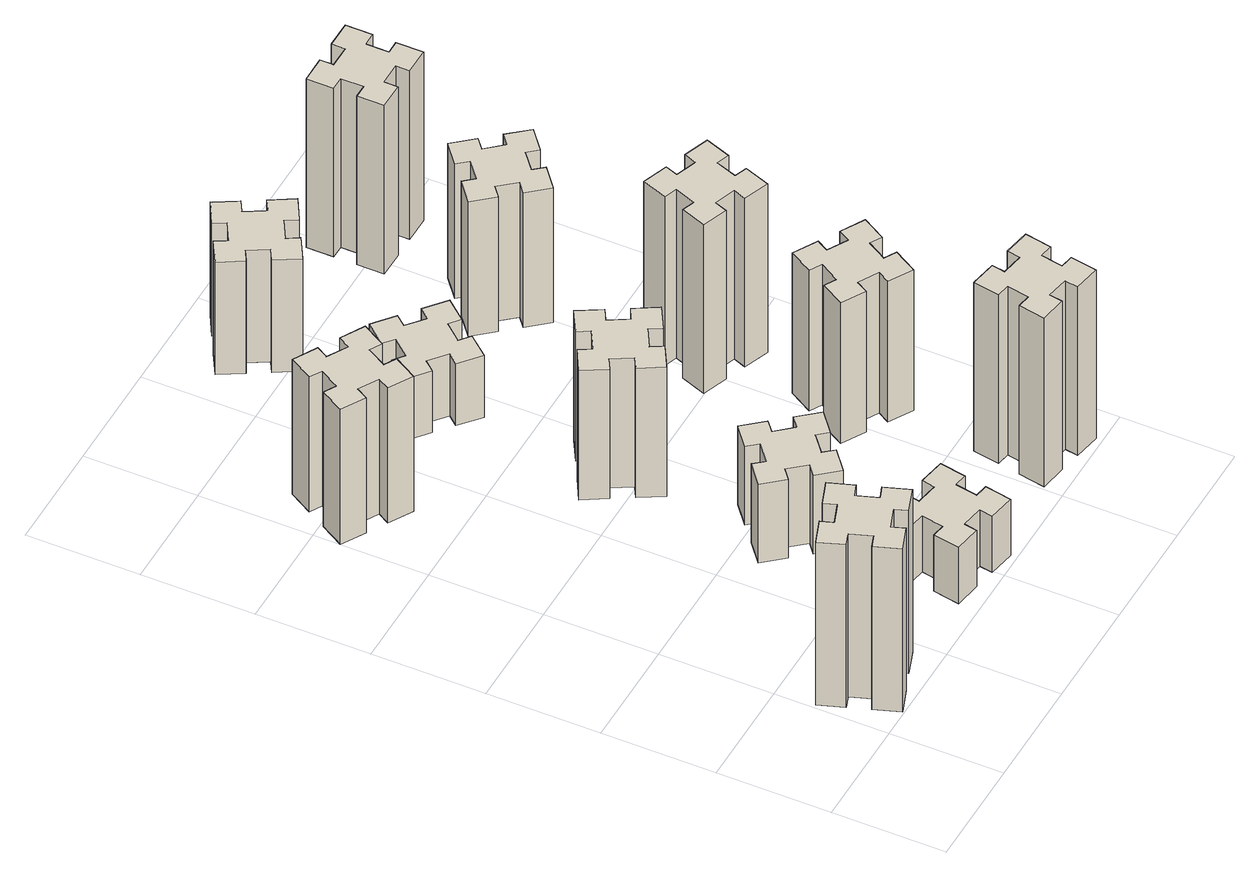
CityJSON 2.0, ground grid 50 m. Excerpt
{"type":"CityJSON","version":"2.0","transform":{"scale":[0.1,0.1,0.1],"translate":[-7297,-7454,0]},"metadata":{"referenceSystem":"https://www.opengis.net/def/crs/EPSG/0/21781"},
"CityObjects":{
"building1":{"type":"Building","attributes":{"class":"1000","function":"1000","usage":"1000","yearOfConstruction":2016,"roofType":"1000","measuredHeight":87,"storeysAboveGround":30,"storeysBelowGround":0},"geometry":[{"type":"Solid","lod":"1","boundaries":[[[[0,1,2,3,4,5,6,7,8,9,10,11,12,13,14,15,16,17,18,19]],[[17,16,20,21]],[[16,15,22,20]],[[15,14,23,22]],[[14,13,24,23]],[[13,12,25,24]],[[12,11,26,25]],[[11,10,27,26]],[[10,9,28,27]],[[9,8,29,28]],[[8,7,30,29]],[[7,6,31,30]],[[6,5,32,31]],[[5,4,33,32]],[[4,3,34,33]],[[3,2,35,34]],[[2,1,36,35]],[[1,0,37,36]],[[0,19,38,37]],[[19,18,39,38]],[[18,17,21,39]],[[24,25,26,27,28,29,30,31,32,33,34,35,36,37,38,39,21,20,22,23]]]]}]},
"building2":{"type":"Building","attributes":{"class":"1000","function":"1000","usage":"1000","yearOfConstruction":2016,"roofType":"1000","measuredHeight":72,"storeysAboveGround":30,"storeysBelowGround":0},"geometry":[{"type":"Solid","lod":"1","boundaries":[[[[40,41,42,43,44,45,46,47,48,49,50,51,52,53,54,55,56,57,58,59]],[[57,56,60,61]],[[56,55,62,60]],[[55,54,63,62]],[[54,53,64,63]],[[53,52,65,64]],[[52,51,66,65]],[[51,50,67,66]],[[50,49,68,67]],[[49,48,69,68]],[[48,47,70,69]],[[47,46,71,70]],[[46,45,72,71]],[[45,44,73,72]],[[44,43,74,73]],[[43,42,75,74]],[[42,41,76,75]],[[41,40,77,76]],[[40,59,78,77]],[[59,58,79,78]],[[58,57,61,79]],[[64,65,66,67,68,69,70,71,72,73,74,75,76,77,78,79,61,60,62,63]]]]}]},
"building3":{"type":"Building","attributes":{"class":"1000","function":"1000","usage":"1000","yearOfConstruction":2016,"roofType":"1000","measuredHeight":30,"storeysAboveGround":30,"storeysBelowGround":0},"geometry":[{"type":"Solid","lod":"1","boundaries":[[[[80,81,82,83,84,85,86,87,88,89,90,91,92,93,94,95,96,97,98,99]],[[97,96,100,101]],[[96,95,102,100]],[[95,94,103,102]],[[94,93,104,103]],[[93,92,105,104]],[[92,91,106,105]],[[91,90,107,106]],[[90,89,108,107]],[[89,88,109,108]],[[88,87,110,109]],[[87,86,111,110]],[[86,85,112,111]],[[85,84,113,112]],[[84,83,114,113]],[[83,82,115,114]],[[82,81,116,115]],[[81,80,117,116]],[[80,99,118,117]],[[99,98,119,118]],[[98,97,101,119]],[[104,105,106,107,108,109,110,111,112,113,114,115,116,117,118,119,101,100,102,103]]]]}]},
"building4":{"type":"Building","attributes":{"class":"1000","function":"1000","usage":"1000","yearOfConstruction":2016,"roofType":"1000","measuredHeight":42,"storeysAboveGround":30,"storeysBelowGround":0},"geometry":[{"type":"Solid","lod":"1","boundaries":[[[[120,121,122,123,124,125,126,127,128,129,130,131,132,133,134,135,136,137,138,139]],[[137,136,140,141]],[[136,135,142,140]],[[135,134,143,142]],[[134,133,144,143]],[[133,132,145,144]],[[132,131,146,145]],[[131,130,147,146]],[[130,129,148,147]],[[129,128,149,148]],[[128,127,150,149]],[[127,126,151,150]],[[126,125,152,151]],[[125,124,153,152]],[[124,123,154,153]],[[123,122,155,154]],[[122,121,156,155]],[[121,120,157,156]],[[120,139,158,157]],[[139,138,159,158]],[[138,137,141,159]],[[144,145,146,147,148,149,150,151,152,153,154,155,156,157,158,159,141,140,142,143]]]]}]},
"building5":{"type":"Building","attributes":{"class":"1000","function":"1000","usage":"1000","yearOfConstruction":2016,"roofType":"1000","measuredHeight":69,"storeysAboveGround":30,"storeysBelowGround":0},"geometry":[{"type":"Solid","lod":"1","boundaries":[[[[160,161,162,163,164,165,166,167,168,169,170,171,172,173,174,175,176,177,178,179]],[[177,176,180,181]],[[176,175,182,180]],[[175,174,183,182]],[[174,173,184,183]],[[173,172,185,184]],[[172,171,186,185]],[[171,170,187,186]],[[170,169,188,187]],[[169,168,189,188]],[[168,167,190,189]],[[167,166,191,190]],[[166,165,192,191]],[[165,164,193,192]],[[164,163,194,193]],[[163,162,195,194]],[[162,161,196,195]],[[161,160,197,196]],[[160,179,198,197]],[[179,178,199,198]],[[178,177,181,199]],[[184,185,186,187,188,189,190,191,192,193,194,195,196,197,198,199,181,180,182,183]]]]}]},
"building6":{"type":"Building","attributes":{"class":"1000","function":"1000","usage":"1000","yearOfConstruction":2016,"roofType":"1000","measuredHeight":33,"storeysAboveGround":30,"storeysBelowGround":0},"geometry":[{"type":"Solid","lod":"1","boundaries":[[[[200,201,202,203,204,205,206,207,208,209,210,211,212,213,214,215,216,217,218,219]],[[217,216,220,221]],[[216,215,222,220]],[[215,214,223,222]],[[214,213,224,223]],[[213,212,225,224]],[[212,211,226,225]],[[211,210,227,226]],[[210,209,228,227]],[[209,208,229,228]],[[208,207,230,229]],[[207,206,231,230]],[[206,205,232,231]],[[205,204,233,232]],[[204,203,234,233]],[[203,202,235,234]],[[202,201,236,235]],[[201,200,237,236]],[[200,219,238,237]],[[219,218,239,238]],[[218,217,221,239]],[[224,225,226,227,228,229,230,231,232,233,234,235,236,237,238,239,221,220,222,223]]]]}]},
"building7":{"type":"Building","attributes":{"class":"1000","function":"1000","usage":"1000","yearOfConstruction":2016,"roofType":"1000","measuredHeight":90,"storeysAboveGround":30,"storeysBelowGround":0},"geometry":[{"type":"Solid","lod":"1","boundaries":[[[[240,241,242,243,244,245,246,247,248,249,250,251,252,253,254,255,256,257,258,259]],[[257,256,260,261]],[[256,255,262,260]],[[255,254,263,262]],[[254,253,264,263]],[[253,252,265,264]],[[252,251,266,265]],[[251,250,267,266]],[[250,249,268,267]],[[249,248,269,268]],[[248,247,270,269]],[[247,246,271,270]],[[246,245,272,271]],[[245,244,273,272]],[[244,243,274,273]],[[243,242,275,274]],[[242,241,276,275]],[[241,240,277,276]],[[240,259,278,277]],[[259,258,279,278]],[[258,257,261,279]],[[264,265,266,267,268,269,270,271,272,273,274,275,276,277,278,279,261,260,262,263]]]]}]},
"building8":{"type":"Building","attributes":{"class":"1000","function":"1000","usage":"1000","yearOfConstruction":2016,"roofType":"1000","measuredHeight":60,"storeysAboveGround":30,"storeysBelowGround":0},"geometry":[{"type":"Solid","lod":"1","boundaries":[[[[280,281,282,283,284,285,286,287,288,289,290,291,292,293,294,295,296,297,298,299]],[[297,296,300,301]],[[296,295,302,300]],[[295,294,303,302]],[[294,293,304,303]],[[293,292,305,304]],[[292,291,306,305]],[[291,290,307,306]],[[290,289,308,307]],[[289,288,309,308]],[[288,287,310,309]],[[287,286,311,310]],[[286,285,312,311]],[[285,284,313,312]],[[284,283,314,313]],[[283,282,315,314]],[[282,281,316,315]],[[281,280,317,316]],[[280,299,318,317]],[[299,298,319,318]],[[298,297,301,319]],[[304,305,306,307,308,309,310,311,312,313,314,315,316,317,318,319,301,300,302,303]]]]}]},
"building9":{"type":"Building","attributes":{"class":"1000","function":"1000","usage":"1000","yearOfConstruction":2016,"roofType":"1000","measuredHeight":75,"storeysAboveGround":30,"storeysBelowGround":0},"geometry":[{"type":"Solid","lod":"1","boundaries":[[[[320,321,322,323,324,325,326,327,328,329,330,331,332,333,334,335,336,337,338,339]],[[337,336,340,341]],[[336,335,342,340]],[[335,334,343,342]],[[334,333,344,343]],[[333,332,345,344]],[[332,331,346,345]],[[331,330,347,346]],[[330,329,348,347]],[[329,328,349,348]],[[328,327,350,349]],[[327,326,351,350]],[[326,325,352,351]],[[325,324,353,352]],[[324,323,354,353]],[[323,322,355,354]],[[322,321,356,355]],[[321,320,357,356]],[[320,339,358,357]],[[339,338,359,358]],[[338,337,341,359]],[[344,345,346,347,348,349,350,351,352,353,354,355,356,357,358,359,341,340,342,343]]]]}]},
"building10":{"type":"Building","attributes":{"class":"1000","function":"1000","usage":"1000","yearOfConstruction":2016,"roofType":"1000","measuredHeight":90,"storeysAboveGround":30,"storeysBelowGround":0},"geometry":[{"type":"Solid","lod":"1","boundaries":[[[[360,361,362,363,364,365,366,367,368,369,370,371,372,373,374,375,376,377,378,379]],[[377,376,380,381]],[[376,375,382,380]],[[375,374,383,382]],[[374,373,384,383]],[[373,372,385,384]],[[372,371,386,385]],[[371,370,387,386]],[[370,369,388,387]],[[369,368,389,388]],[[368,367,390,389]],[[367,366,391,390]],[[366,365,392,391]],[[365,364,393,392]],[[364,363,394,393]],[[363,362,395,394]],[[362,361,396,395]],[[361,360,397,396]],[[360,379,398,397]],[[379,378,399,398]],[[378,377,381,399]],[[384,385,386,387,388,389,390,391,392,393,394,395,396,397,398,399,381,380,382,383]]]]}]},
"building11":{"type":"Building","attributes":{"class":"1000","function":"1000","usage":"1000","yearOfConstruction":2016,"roofType":"1000","measuredHeight":72,"storeysAboveGround":30,"storeysBelowGround":0},"geometry":[{"type":"Solid","lod":"1","boundaries":[[[[400,401,402,403,404,405,406,407,408,409,410,411,412,413,414,415,416,417,418,419]],[[417,416,420,421]],[[416,415,422,420]],[[415,414,423,422]],[[414,413,424,423]],[[413,412,425,424]],[[412,411,426,425]],[[411,410,427,426]],[[410,409,428,427]],[[409,408,429,428]],[[408,407,430,429]],[[407,406,431,430]],[[406,405,432,431]],[[405,404,433,432]],[[404,403,434,433]],[[403,402,435,434]],[[402,401,436,435]],[[401,400,437,436]],[[400,419,438,437]],[[419,418,439,438]],[[418,417,421,439]],[[424,425,426,427,428,429,430,431,432,433,434,435,436,437,438,439,421,420,422,423]]]]}]},
"building12":{"type":"Building","attributes":{"class":"1000","function":"1000","usage":"1000","yearOfConstruction":2016,"roofType":"1000","measuredHeight":90,"storeysAboveGround":30,"storeysBelowGround":0},"geometry":[{"type":"Solid","lod":"1","boundaries":[[[[440,441,442,443,444,445,446,447,448,449,450,451,452,453,454,455,456,457,458,459]],[[457,456,460,461]],[[456,455,462,460]],[[455,454,463,462]],[[454,453,464,463]],[[453,452,465,464]],[[452,451,466,465]],[[451,450,467,466]],[[450,449,468,467]],[[449,448,469,468]],[[448,447,470,469]],[[447,446,471,470]],[[446,445,472,471]],[[445,444,473,472]],[[444,443,474,473]],[[443,442,475,474]],[[442,441,476,475]],[[441,440,477,476]],[[440,459,478,477]],[[459,458,479,478]],[[458,457,461,479]],[[464,465,466,467,468,469,470,471,472,473,474,475,476,477,478,479,461,460,462,463]]]]}]}
},
"vertices":[
[245,346,0],[151,312,0],[130,368,0],[17,327,0],[59,214,0],[115,235,0],[149,141,0],[93,120,0],[134,7,0],[247,49,0],[226,105,0],[320,139,0],[340,83,0],[453,124,0],[412,237,0],[356,216,0],[322,310,0],[378,330,0],[337,443,0],[224,402,0],[322,310,870],[378,330,870],[356,216,870],[412,237,870],[453,124,870],[340,83,870],[320,139,870],[226,105,870],[247,49,870],[134,7,870],[93,120,870],[149,141,870],[115,235,870],[59,214,870],[17,327,870],[130,368,870],[151,312,870],[245,346,870],[224,402,870],[337,443,870],
[306,2347,0],[356,2434,0],[408,2404,0],[468,2508,0],[364,2568,0],[334,2516,0],[247,2566,0],[277,2618,0],[173,2678,0],[113,2574,0],[165,2544,0],[115,2457,0],[63,2487,0],[3,2383,0],[107,2323,0],[137,2375,0],[224,2325,0],[194,2273,0],[298,2213,0],[358,2317,0],[224,2325,720],[194,2273,720],[137,2375,720],[107,2323,720],[3,2383,720],[63,2487,720],[115,2457,720],[165,2544,720],[113,2574,720],[173,2678,720],[277,2618,720],[247,2566,720],[334,2516,720],[364,2568,720],[468,2508,720],[408,2404,720],[356,2434,720],[306,2347,720],[358,2317,720],[298,2213,720],
[876,294,0],[858,195,0],[799,206,0],[778,87,0],[897,67,0],[907,126,0],[1005,108,0],[995,49,0],[1113,28,0],[1134,147,0],[1075,157,0],[1092,255,0],[1151,245,0],[1172,363,0],[1054,384,0],[1044,325,0],[945,342,0],[956,401,0],[837,422,0],[817,304,0],[945,342,300],[956,401,300],[1044,325,300],[1054,384,300],[1172,363,300],[1151,245,300],[1092,255,300],[1075,157,300],[1134,147,300],[1113,28,300],[995,49,300],[1005,108,300],[907,126,300],[897,67,300],[778,87,300],[799,206,300],[858,195,300],[876,294,300],[817,304,300],[837,422,300],
[843,982,0],[766,917,0],[728,963,0],[636,886,0],[713,794,0],[759,833,0],[823,756,0],[777,718,0],[854,626,0],[946,703,0],[908,749,0],[984,813,0],[1023,767,0],[1115,844,0],[1038,936,0],[992,898,0],[927,974,0],[973,1013,0],[896,1105,0],[804,1028,0],[927,974,420],[973,1013,420],[992,898,420],[1038,936,420],[1115,844,420],[1023,767,420],[984,813,420],[908,749,420],[946,703,420],[854,626,420],[777,718,420],[823,756,420],[759,833,420],[713,794,420],[636,886,420],[728,963,420],[766,917,420],[843,982,420],[804,1028,420],[896,1105,420],
[755,1594,0],[805,1507,0],[753,1477,0],[813,1373,0],[917,1433,0],[887,1485,0],[974,1535,0],[1004,1483,0],[1108,1543,0],[1048,1647,0],[996,1617,0],[946,1704,0],[998,1734,0],[938,1838,0],[834,1778,0],[864,1726,0],[777,1676,0],[747,1728,0],[643,1668,0],[703,1564,0],[777,1676,690],[747,1728,690],[864,1726,690],[834,1778,690],[938,1838,690],[998,1734,690],[946,1704,690],[996,1617,690],[1048,1647,690],[1108,1543,690],[1004,1483,690],[974,1535,690],[887,1485,690],[917,1433,690],[813,1373,690],[753,1477,690],[805,1507,690],[755,1594,690],[703,1564,690],[643,1668,690],
[823,2554,0],[759,2478,0],[713,2516,0],[636,2424,0],[728,2347,0],[766,2393,0],[843,2329,0],[804,2283,0],[896,2206,0],[973,2298,0],[927,2336,0],[992,2413,0],[1038,2374,0],[1115,2466,0],[1023,2543,0],[984,2497,0],[908,2562,0],[946,2608,0],[854,2685,0],[777,2593,0],[908,2562,330],[946,2608,330],[984,2497,330],[1023,2543,330],[1115,2466,330],[1038,2374,330],[992,2413,330],[927,2336,330],[973,2298,330],[896,2206,330],[804,2283,330],[843,2329,330],[766,2393,330],[728,2347,330],[636,2424,330],[713,2516,330],[759,2478,330],[823,2554,330],[777,2593,330],[854,2685,330],
[1784,325,0],[1685,342,0],[1696,401,0],[1577,422,0],[1557,304,0],[1616,294,0],[1598,195,0],[1539,206,0],[1518,87,0],[1637,67,0],[1647,126,0],[1745,108,0],[1735,49,0],[1853,28,0],[1874,147,0],[1815,157,0],[1832,255,0],[1891,245,0],[1912,363,0],[1794,384,0],[1832,255,900],[1891,245,900],[1815,157,900],[1874,147,900],[1853,28,900],[1735,49,900],[1745,108,900],[1647,126,900],[1637,67,900],[1518,87,900],[1539,206,900],[1598,195,900],[1616,294,900],[1557,304,900],[1577,422,900],[1696,401,900],[1685,342,900],[1784,325,900],[1794,384,900],[1912,363,900],
[996,3197,0],[946,3284,0],[998,3314,0],[938,3418,0],[834,3358,0],[864,3306,0],[777,3256,0],[747,3308,0],[643,3248,0],[703,3144,0],[755,3174,0],[805,3087,0],[753,3057,0],[813,2953,0],[917,3013,0],[887,3065,0],[974,3115,0],[1004,3063,0],[1108,3123,0],[1048,3227,0],[974,3115,600],[1004,3063,600],[887,3065,600],[917,3013,600],[813,2953,600],[753,3057,600],[805,3087,600],[755,3174,600],[703,3144,600],[643,3248,600],[747,3308,600],[777,3256,600],[864,3306,600],[834,3358,600],[938,3418,600],[998,3314,600],[946,3284,600],[996,3197,600],[1048,3227,600],[1108,3123,600],
[1714,1036,0],[1627,1086,0],[1657,1138,0],[1553,1198,0],[1493,1094,0],[1545,1064,0],[1495,977,0],[1443,1007,0],[1383,903,0],[1487,843,0],[1517,895,0],[1604,845,0],[1574,793,0],[1678,733,0],[1738,837,0],[1686,867,0],[1736,954,0],[1788,924,0],[1848,1028,0],[1744,1088,0],[1736,954,750],[1788,924,750],[1686,867,750],[1738,837,750],[1678,733,750],[1574,793,750],[1604,845,750],[1517,895,750],[1487,843,750],[1383,903,750],[1443,1007,750],[1495,977,750],[1545,1064,750],[1493,1094,750],[1553,1198,750],[1657,1138,750],[1627,1086,750],[1714,1036,750],[1744,1088,750],[1848,1028,750],
[1700,1692,0],[1606,1726,0],[1627,1782,0],[1514,1823,0],[1473,1710,0],[1529,1690,0],[1495,1596,0],[1439,1617,0],[1397,1504,0],[1510,1463,0],[1531,1519,0],[1625,1485,0],[1604,1429,0],[1717,1387,0],[1758,1500,0],[1702,1521,0],[1736,1615,0],[1792,1594,0],[1833,1707,0],[1720,1748,0],[1736,1615,900],[1792,1594,900],[1702,1521,900],[1758,1500,900],[1717,1387,900],[1604,1429,900],[1625,1485,900],[1531,1519,900],[1510,1463,900],[1397,1504,900],[1439,1617,900],[1495,1596,900],[1529,1690,900],[1473,1710,900],[1514,1823,900],[1627,1782,900],[1606,1726,900],[1700,1692,900],[1720,1748,900],[1833,1707,900],
[1399,2413,0],[1463,2336,0],[1417,2298,0],[1494,2206,0],[1586,2283,0],[1548,2329,0],[1624,2393,0],[1663,2347,0],[1755,2424,0],[1678,2516,0],[1632,2478,0],[1567,2554,0],[1613,2593,0],[1536,2685,0],[1444,2608,0],[1483,2562,0],[1406,2497,0],[1368,2543,0],[1276,2466,0],[1353,2374,0],[1406,2497,720],[1368,2543,720],[1483,2562,720],[1444,2608,720],[1536,2685,720],[1613,2593,720],[1567,2554,720],[1632,2478,720],[1678,2516,720],[1755,2424,720],[1663,2347,720],[1624,2393,720],[1548,2329,720],[1586,2283,720],[1494,2206,720],[1417,2298,720],[1463,2336,720],[1399,2413,720],[1353,2374,720],[1276,2466,720],
[1565,2975,0],[1665,2975,0],[1665,2915,0],[1785,2915,0],[1785,3035,0],[1725,3035,0],[1725,3135,0],[1785,3135,0],[1785,3255,0],[1665,3255,0],[1665,3195,0],[1565,3195,0],[1565,3255,0],[1445,3255,0],[1445,3135,0],[1505,3135,0],[1505,3035,0],[1445,3035,0],[1445,2915,0],[1565,2915,0],[1505,3035,900],[1445,3035,900],[1505,3135,900],[1445,3135,900],[1445,3255,900],[1565,3255,900],[1565,3195,900],[1665,3195,900],[1665,3255,900],[1785,3255,900],[1785,3135,900],[1725,3135,900],[1725,3035,900],[1785,3035,900],[1785,2915,900],[1665,2915,900],[1665,2975,900],[1565,2975,900],[1565,2915,900],[1445,2915,900]
]}
